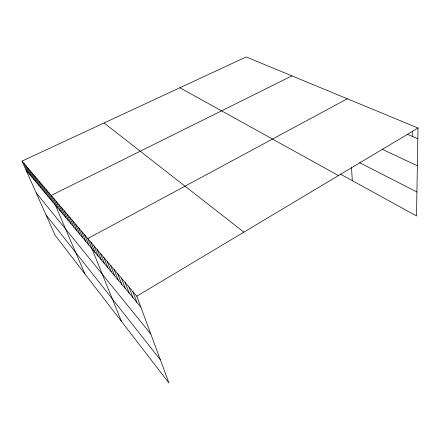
<?xml version="1.0" encoding="UTF-8"?>
<svg xmlns="http://www.w3.org/2000/svg" width="440" height="440" viewBox="0 0 440 440"><rect width="100%" height="100%" fill="white"/><g stroke="black" fill="none" stroke-linecap="round" stroke-linejoin="round"><path stroke-width="0.66" d="M412.28 136.383L412.335 131.032M22 161.101L136.802 296.197L168.971 383.048L55.094 235.257L22 161.101L246.186 56.953L418 128.007L416.521 215.936L340.219 174.026M136.802 296.197L418 128.007M347.331 98.78L87.808 238.546L121.429 321.343M291.957 75.878L51.183 195.443L84.865 273.895M407.435 134.299L417.819 138.765M382.162 149.215L417.362 165.825M359.541 162.619L416.922 192.016M179.861 87.764L338.47 175.577M104.06 122.98L243.898 232.139M25.999 170.066L140.822 307.054M36.124 192.753L150.832 334.076M46.002 214.885L160.375 359.838M24.035 163.493L28.045 172.502M26.098 165.924L30.118 174.977M30.327 170.902L34.364 180.048M28.193 168.388L32.225 177.49M34.694 176.038L38.753 185.279M32.494 173.448L36.542 182.639M36.933 178.673L40.997 187.957M41.525 184.074L45.606 193.452M39.21 181.352L43.279 190.685M43.879 186.846L47.965 196.268M46.272 189.662L50.364 199.133M48.703 192.528L52.806 202.048M53.702 198.407L57.816 208.021M56.271 201.427L60.39 211.09M58.878 204.501L63.003 214.214M64.246 210.815L68.376 220.622M61.54 207.625L65.665 217.388M67.001 214.055L71.137 223.916M69.806 217.36L73.948 227.271M72.666 220.726L76.808 230.681M75.581 224.153L79.728 234.163M78.551 227.651L82.698 237.705M81.576 231.209L85.723 241.318M84.662 234.839L88.809 244.998M90.877 242.154L95.018 252.406M94.006 245.834L98.142 256.135M97.191 249.585L101.326 259.936M100.441 253.407L104.572 263.808M103.758 257.307L107.883 267.751M107.135 261.283L111.254 271.777M110.583 265.342L114.692 275.88M114.097 269.484L118.201 280.065M117.689 273.707L121.781 284.334M121.352 278.014L125.433 288.695M125.092 282.42L129.162 293.139M128.915 286.913L132.968 297.682M132.814 291.506L136.851 302.319M351.5 167.338L352.314 180.664"/></g></svg>
